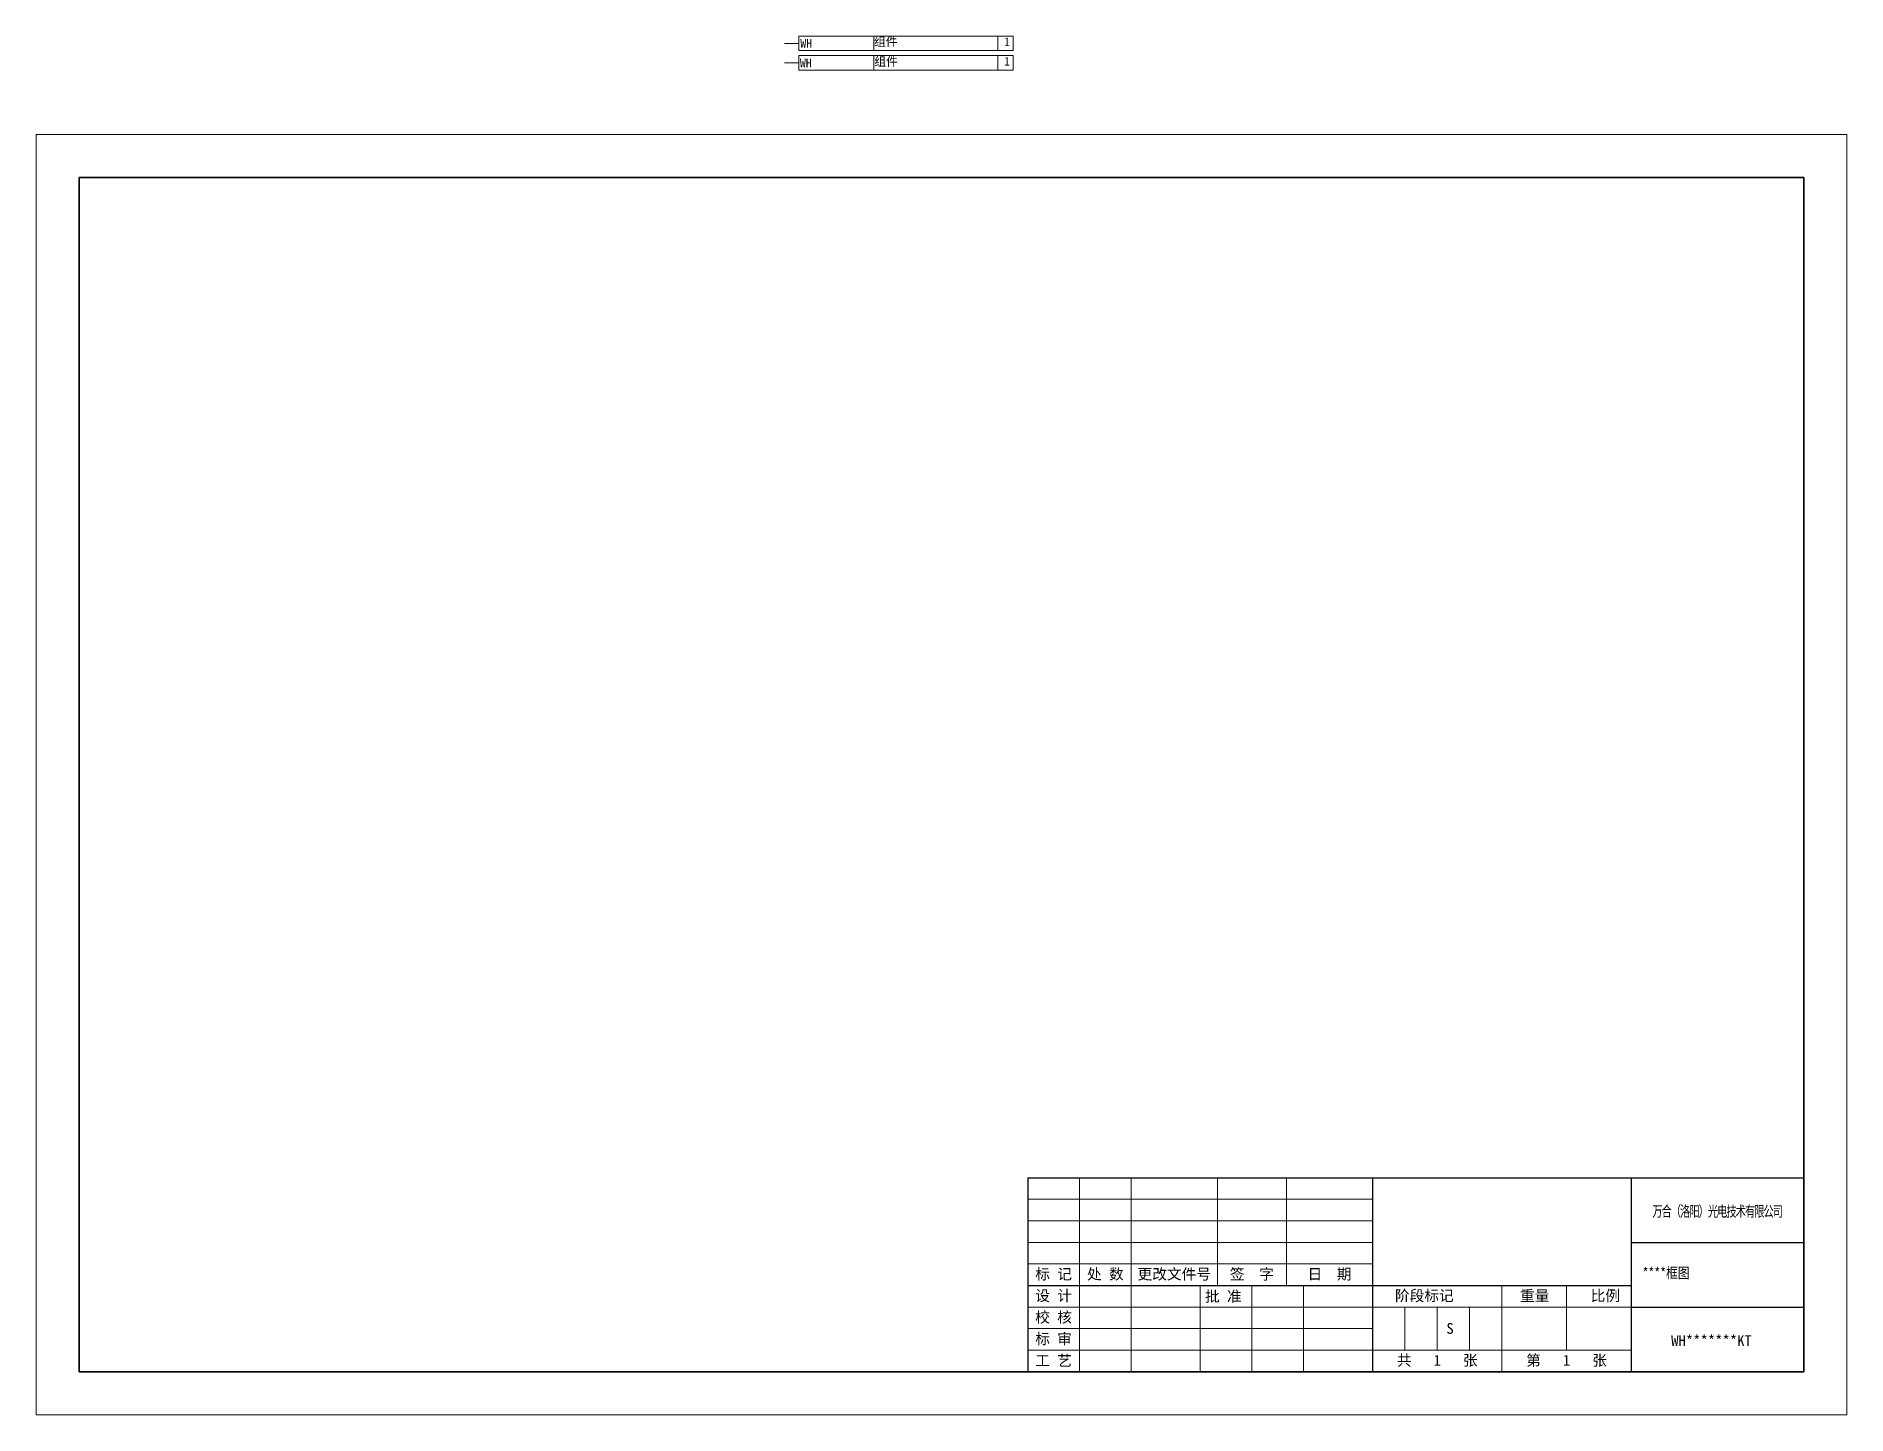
# Model space of a CAD drawing. Header units: millimetres. Extents: x -210 to 210, y -148 to 171.
import ezdxf

# ---------------------------------------------------------------- set-up
doc = ezdxf.new("R2010")
doc.units = ezdxf.units.MM
doc.layers.get('0').update_dxf_attribs({"lineweight": 35})
for name, color, linetype, lineweight in [('文字', 4, 'Continuous', 18), ('标注', 6, 'Continuous', 18), ('粗实线', 5, 'Continuous', 30), ('粗实线层', 7, 'Continuous', 35), ('细实线', 7, 'Continuous', 18), ('细实线层', 7, 'Continuous', 18)]:
    doc.layers.add(name, color=color, linetype=linetype, lineweight=lineweight)
doc.styles.add('雷', font='')
doc.styles.get('雷').set_extended_font_data('仿宋')

# ---------------------------------------------------------------- blocks, each defined once
blk = doc.blocks.new('$CAXA_FRAME_13B17AC1$')
at = {"color": 0}
for p in [(200, -93.5), (20, -138.5)]:
    blk.add_line(p, (200, -138.5), dxfattribs=at)
at = {"layer": '粗实线', "color": 0}
for p, q in [((20, -93.5), (20, -138.5)), ((20, -93.5), (200, -93.5)), ((100, -93.5), (100, -138.5)), ((160, -93.5), (160, -138.5)), ((160, -108.5), (200, -108.5)), ((20, -118.5), (160, -118.5)), ((160, -123.5), (200, -123.5))]:
    blk.add_line(p, q, dxfattribs=at)
at = {"layer": '粗实线层'}
for p, q in [((-200, 138.5), (-200, -138.5)), ((200, 138.5), (-200, 138.5)), ((200, -138.5), (200, 138.5)), ((-200, -138.5), (200, -138.5))]:
    blk.add_line(p, q, dxfattribs=at)
at = {"layer": '细实线', "color": 0}
for p, q in [((32, -93.5), (32, -138.5)), ((44, -93.5), (44, -138.5)), ((64, -93.5), (64, -118.5)), ((80, -93.5), (80, -118.5)), ((20, -98.5), (100, -98.5)), ((20, -103.5), (100, -103.5)), ((20, -108.5), (100, -108.5)), ((20, -113.5), (100, -113.5)), ((60, -118.5), (60, -138.5)), ((72, -118.5), (72, -138.5)), ((84, -118.5), (84, -138.5)), ((130, -138.5), (130, -118.5)), ((145, -118.5), (145, -133.5)), ((20, -123.5), (100, -123.5)), ((100, -123.5), (160, -123.5)), ((107.5, -133.5), (107.5, -123.5)), ((115, -133.5), (115, -123.5)), ((122.5, -133.5), (122.5, -123.5)), ((20, -128.5), (100, -128.5)), ((20, -133.5), (100, -133.5)), ((100, -133.5), (160, -133.5))]:
    blk.add_line(p, q, dxfattribs=at)
at = {"layer": '细实线层'}
for p, q in [((210, 148.5), (-210, 148.5)), ((-210, 148.5), (-210, -148.5)), ((210, -148.5), (210, 148.5)), ((-210, -148.5), (210, -148.5))]:
    blk.add_line(p, q, dxfattribs=at)
at = {"layer": '文字', "color": 0, "char_height": 2.5, "attachment_point": 5, "style": '雷'}
for s, insert, width in [('{\\W0.7;\\T0.9;万合（洛阳）光电技术有限公司}', (179.92, -101.45), 41.6834), ('标 记', (26, -116), 24), ('处 数', (38, -116), 24), ('更改文件号', (54, -116), 40), ('签  字', (72, -116), 16), ('日  期', (90, -116), 20), ('设 计', (26, -121), 24), ('批 准', (65.38, -121.15), 24), ('阶段标记   ', (112, -121), 24), ('重量', (137.6, -121), 12), ('比例', (154, -121), 12), ('校 核', (26, -126), 24), ('标 审', (26, -131), 24), ('S', (117.97, -128.49), 24), ('工 艺', (26, -136), 24), ('共   1   张', (115, -136), 30), ('第   1   张', (145, -136), 30)]:
    blk.add_mtext(s, dxfattribs=dict(at, insert=insert, width=width))

msp = doc.modelspace()

# ---------------------------------------------------------------- linework, layer by layer
at = {"layer": '标注', "color": 0, "ltscale": 0.3}
for p, q in [((-33.11, 169.59), (-36.45, 169.59)), ((-33.11, 171.26), (16.65, 171.26)), ((-33.11, 167.92), (-33.11, 171.26)), ((-15.71, 171.26), (-15.71, 167.92)), ((13.05, 171.26), (13.05, 167.92)), ((16.65, 171.26), (16.65, 167.85)), ((-33.11, 165.09), (-36.45, 165.09)), ((16.65, 167.92), (-33.11, 167.92)), ((-33.11, 166.76), (16.65, 166.76)), ((-33.11, 163.42), (-33.11, 166.76)), ((-15.71, 166.76), (-15.71, 163.42)), ((13.05, 166.76), (13.05, 163.42)), ((16.65, 166.76), (16.65, 163.42)), ((16.65, 163.42), (-33.11, 163.42))]:
    msp.add_line(p, q, dxfattribs=at)

# ---------------------------------------------------------------- block references
at = {"layer": '粗实线层'}
msp.add_blockref('$CAXA_FRAME_13B17AC1$', (0, 0), dxfattribs=at)

# ---------------------------------------------------------------- texts
at = {"layer": '文字', "color": 0, "attachment_point": 1, "style": '雷'}
for s, insert, char_height, width in [('WH', (-32.75, 170.6), 2, 27.1416), ('组件', (-15.66, 170.98), 2, 27.1416), ('1', (14.54, 170.96), 2, 27.1416), ('WH', (-32.84, 166.06), 2, 27.1416), ('组件', (-15.58, 166.37), 2, 27.1416), ('1', (14.54, 166.46), 2, 27.1416), ('{\\W0.8;****框图}', (162.63, -114.34), 2.5, 68.8457), ('WH*******KT', (169.26, -130.04), 2.5, 54.2832)]:
    msp.add_mtext(s, dxfattribs=dict(at, insert=insert, char_height=char_height, width=width))

doc.saveas('drawing.dxf')
